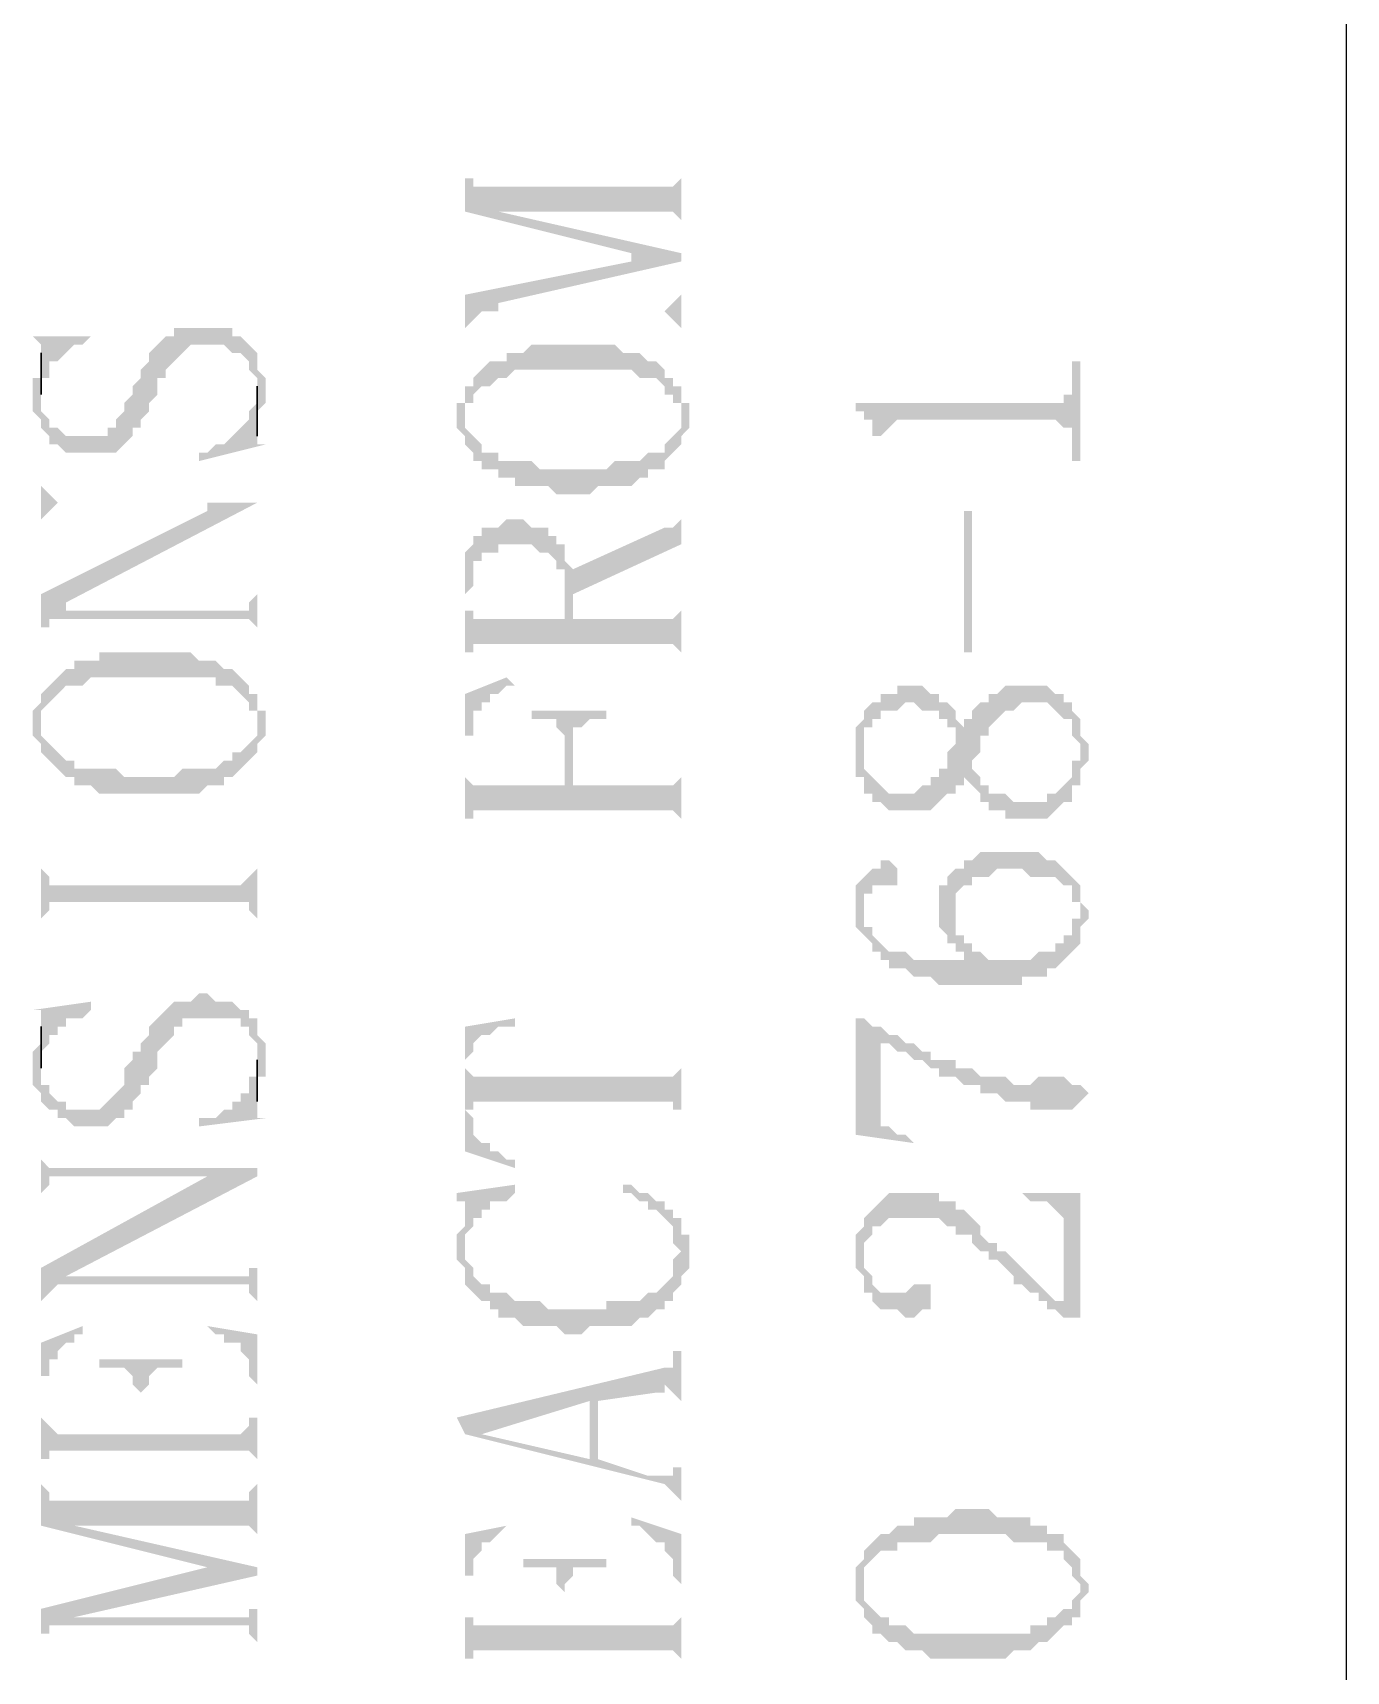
# Model space of a CAD drawing. Header units: millimetres. Extents: x 1233 to 2351, y 1180 to 1535.
# Drawn here: x 1490.35 to 1497.49, y 1445.38 to 1454.27 of the extents above; entities that cross this region are included whole.
import ezdxf

# ---------------------------------------------------------------- set-up
doc = ezdxf.new("R2010")
doc.units = ezdxf.units.MM

msp = doc.modelspace()

# ---------------------------------------------------------------- hatches: boundary and pattern name
at = {"transparency": 33554559}
for points in [[(1492.7018, 1453.52346), (1492.7018, 1453.2978), (1493.60445, 1453.07214), (1493.60445, 1453.02701), (1493.87524, 1453.02701), (1493.87524, 1453.07214), (1492.88233, 1453.2978), (1492.88233, 1453.2978), (1492.79207, 1453.4332), (1492.74693, 1453.4332), (1492.74693, 1453.47833), (1492.7018, 1453.47833)], [(1492.79207, 1453.4332), (1492.88233, 1453.2978), (1493.83011, 1453.2978), (1493.87524, 1453.25267), (1493.87524, 1453.20754), (1493.87524, 1453.52346), (1493.87524, 1453.47833), (1493.87524, 1453.47833), (1493.83011, 1453.4332), (1493.78497, 1453.4332)], [(1492.7018, 1452.84648), (1492.7018, 1452.66595), (1492.7018, 1452.66595), (1492.74693, 1452.71108), (1492.74693, 1452.71108), (1492.79207, 1452.75621), (1492.88233, 1452.80135), (1493.87524, 1453.02701), (1493.60445, 1453.02701)], [(1492.79207, 1452.75621), (1493.78497, 1452.75621), (1493.83011, 1452.71108), (1493.83011, 1452.71108), (1493.87524, 1452.66595), (1493.87524, 1452.84648), (1493.87524, 1452.84648), (1493.83011, 1452.80135), (1493.83011, 1452.80135), (1493.78497, 1452.75621), (1492.88233, 1452.75621), (1492.88233, 1452.80135)], [(1490.35493, 1452.30489), (1490.35493, 1452.21463), (1490.35493, 1452.21463), (1490.40006, 1452.1695), (1490.40006, 1452.12436), (1490.40006, 1452.12436), (1490.44519, 1452.07923), (1490.44519, 1452.0341), (1490.49033, 1452.0341), (1490.53546, 1451.98897), (1490.80625, 1451.98897), (1490.85138, 1452.0341), (1490.85138, 1452.0341), (1490.89651, 1452.07923), (1490.89651, 1452.12436), (1490.94165, 1452.12436), (1490.94165, 1452.1695), (1490.98678, 1452.21463), (1490.98678, 1452.25976), (1491.03191, 1452.30489), (1491.03191, 1452.39516), (1491.07704, 1452.39516), (1491.07704, 1452.44029), (1491.12218, 1452.48542), (1491.12218, 1452.48542), (1491.16731, 1452.53055), (1491.16731, 1452.53055), (1491.21244, 1452.57569), (1491.39297, 1452.57569), (1491.4381, 1452.53055), (1491.48323, 1452.53055), (1491.52837, 1452.48542), (1491.52837, 1452.44029), (1491.5735, 1452.39516), (1491.5735, 1452.1695), (1491.5735, 1452.21463), (1491.5735, 1452.21463), (1491.61863, 1452.25976), (1491.61863, 1452.35002), (1491.61863, 1452.39516), (1491.61863, 1452.39516), (1491.5735, 1452.44029), (1491.5735, 1452.53055), (1491.5735, 1452.53055), (1491.52837, 1452.57569), (1491.52837, 1452.57569), (1491.48323, 1452.62082), (1491.4381, 1452.62082), (1491.4381, 1452.66595), (1491.12218, 1452.66595), (1491.12218, 1452.62082), (1491.07704, 1452.62082), (1491.03191, 1452.57569), (1491.03191, 1452.57569), (1490.98678, 1452.53055), (1490.98678, 1452.48542), (1490.98678, 1452.48542), (1490.94165, 1452.44029), (1490.94165, 1452.39516), (1490.89651, 1452.35002), (1490.89651, 1452.30489), (1490.85138, 1452.25976), (1490.85138, 1452.21463), (1490.85138, 1452.21463), (1490.80625, 1452.1695), (1490.80625, 1452.12436), (1490.76112, 1452.12436), (1490.76112, 1452.07923), (1490.53546, 1452.07923), (1490.49033, 1452.12436), (1490.44519, 1452.12436), (1490.44519, 1452.1695), (1490.44519, 1452.1695), (1490.40006, 1452.21463), (1490.40006, 1452.48542), (1490.40006, 1452.39516), (1490.35493, 1452.39516), (1490.35493, 1452.35002)], [(1490.35493, 1452.62082), (1490.40006, 1452.57569), (1490.40006, 1452.39516), (1490.44519, 1452.39516), (1490.44519, 1452.48542), (1490.49033, 1452.48542), (1490.53546, 1452.53055), (1490.53546, 1452.53055), (1490.58059, 1452.57569), (1490.62572, 1452.57569), (1490.67085, 1452.62082), (1490.67085, 1452.62082)], [(1492.7018, 1452.35002), (1492.7018, 1452.1695), (1492.7018, 1452.25976), (1492.74693, 1452.25976), (1492.74693, 1452.30489), (1492.79207, 1452.35002), (1492.8372, 1452.35002), (1492.88233, 1452.39516), (1492.92746, 1452.39516), (1492.97259, 1452.44029), (1493.60445, 1452.44029), (1493.64958, 1452.39516), (1493.73984, 1452.39516), (1493.78497, 1452.35002), (1493.78497, 1452.30489), (1493.83011, 1452.30489), (1493.83011, 1452.25976), (1493.87524, 1452.25976), (1493.87524, 1452.1695), (1493.87524, 1452.35002), (1493.83011, 1452.35002), (1493.83011, 1452.39516), (1493.78497, 1452.39516), (1493.78497, 1452.44029), (1493.73984, 1452.48542), (1493.69471, 1452.48542), (1493.64958, 1452.53055), (1493.55931, 1452.53055), (1493.51418, 1452.57569), (1493.06286, 1452.57569), (1493.01773, 1452.53055), (1492.92746, 1452.53055), (1492.92746, 1452.48542), (1492.8372, 1452.48542), (1492.79207, 1452.44029), (1492.79207, 1452.44029), (1492.74693, 1452.39516), (1492.74693, 1452.35002)], [(1494.82301, 1452.25976), (1494.82301, 1452.21463), (1494.86815, 1452.21463), (1494.86815, 1452.1695), (1494.91328, 1452.1695), (1494.91328, 1452.07923), (1494.95841, 1452.07923), (1494.95841, 1451.94383), (1494.95841, 1452.07923), (1495.00354, 1452.12436), (1495.00354, 1452.12436), (1495.04867, 1452.1695), (1495.90619, 1452.1695), (1495.95132, 1452.12436), (1495.99645, 1452.12436), (1495.99645, 1452.07923), (1495.99645, 1451.94383), (1496.04158, 1451.94383), (1496.04158, 1452.48542), (1495.99645, 1452.48542), (1495.99645, 1452.35002), (1495.99645, 1452.30489), (1495.95132, 1452.30489), (1495.95132, 1452.25976), (1495.90619, 1452.25976)], [(1492.65667, 1452.1695), (1492.65667, 1452.12436), (1492.65667, 1452.12436), (1492.7018, 1452.07923), (1492.7018, 1452.0341), (1492.7018, 1452.0341), (1492.74693, 1451.98897), (1492.74693, 1451.94383), (1492.79207, 1451.94383), (1492.79207, 1451.8987), (1492.88233, 1451.8987), (1492.88233, 1451.85357), (1492.97259, 1451.85357), (1492.97259, 1451.80844), (1493.15312, 1451.80844), (1493.19826, 1451.76331), (1493.37878, 1451.76331), (1493.42392, 1451.80844), (1493.60445, 1451.80844), (1493.64958, 1451.85357), (1493.69471, 1451.85357), (1493.69471, 1451.8987), (1493.78497, 1451.8987), (1493.78497, 1451.94383), (1493.83011, 1451.98897), (1493.83011, 1451.98897), (1493.87524, 1452.0341), (1493.87524, 1452.07923), (1493.92037, 1452.12436), (1493.92037, 1452.25976), (1493.87524, 1452.25976), (1493.87524, 1452.35002), (1493.87524, 1452.1695), (1493.87524, 1452.12436), (1493.87524, 1452.12436), (1493.83011, 1452.07923), (1493.83011, 1452.07923), (1493.78497, 1452.0341), (1493.78497, 1451.98897), (1493.69471, 1451.98897), (1493.64958, 1451.94383), (1493.51418, 1451.94383), (1493.46905, 1451.8987), (1493.10799, 1451.8987), (1493.06286, 1451.94383), (1492.88233, 1451.94383), (1492.88233, 1451.98897), (1492.79207, 1451.98897), (1492.79207, 1452.0341), (1492.74693, 1452.07923), (1492.74693, 1452.07923), (1492.7018, 1452.12436), (1492.7018, 1452.1695), (1492.7018, 1452.35002), (1492.7018, 1452.25976), (1492.65667, 1452.25976), (1492.65667, 1452.21463)], [(1491.25757, 1451.98897), (1491.25757, 1451.94383), (1491.61863, 1452.0341), (1491.5735, 1452.0341), (1491.5735, 1452.07923), (1491.5735, 1452.25976), (1491.52837, 1452.21463), (1491.52837, 1452.1695), (1491.48323, 1452.12436), (1491.48323, 1452.12436), (1491.4381, 1452.07923), (1491.4381, 1452.07923), (1491.39297, 1452.0341), (1491.34784, 1452.0341), (1491.3027, 1451.98897)], [(1490.40006, 1451.85357), (1490.40006, 1451.58278), (1490.40006, 1451.62791), (1490.44519, 1451.67304), (1490.44519, 1451.67304), (1490.49033, 1451.71817), (1491.3027, 1451.71817), (1491.3027, 1451.67304), (1491.5735, 1451.71817), (1490.49033, 1451.71817), (1490.44519, 1451.76331), (1490.44519, 1451.76331), (1490.40006, 1451.80844)], [(1490.40006, 1451.22172), (1490.40006, 1450.99606), (1490.40006, 1451.04119), (1490.44519, 1451.04119), (1490.44519, 1451.08632), (1490.49033, 1451.08632), (1490.53546, 1451.17659), (1491.5735, 1451.71817), (1491.3027, 1451.67304)], [(1493.28852, 1451.35712), (1493.28852, 1451.22172), (1493.87524, 1451.49251), (1493.87524, 1451.67304), (1493.87524, 1451.62791), (1493.87524, 1451.62791), (1493.83011, 1451.58278), (1493.78497, 1451.58278)], [(1495.45486, 1450.90579), (1495.45486, 1451.67304), (1495.40973, 1451.67304), (1495.40973, 1450.90579)], [(1492.7018, 1451.26685), (1492.7018, 1450.86066), (1492.7018, 1451.22172), (1492.74693, 1451.26685), (1492.74693, 1451.35712), (1492.74693, 1451.40225), (1492.79207, 1451.40225), (1492.79207, 1451.44738), (1492.88233, 1451.44738), (1492.88233, 1451.49251), (1493.06286, 1451.49251), (1493.10799, 1451.44738), (1493.15312, 1451.44738), (1493.19826, 1451.40225), (1493.19826, 1451.35712), (1493.24339, 1451.35712), (1493.24339, 1451.08632), (1493.24339, 1451.49251), (1493.19826, 1451.49251), (1493.19826, 1451.53765), (1493.15312, 1451.53765), (1493.15312, 1451.58278), (1493.06286, 1451.58278), (1493.01773, 1451.62791), (1492.92746, 1451.62791), (1492.88233, 1451.58278), (1492.79207, 1451.58278), (1492.79207, 1451.53765), (1492.74693, 1451.53765), (1492.74693, 1451.49251), (1492.74693, 1451.49251), (1492.7018, 1451.44738), (1492.7018, 1451.40225), (1492.7018, 1451.31198)], [(1492.7018, 1450.90579), (1492.74693, 1450.90579), (1492.74693, 1450.95093), (1493.83011, 1450.95093), (1493.87524, 1450.90579), (1493.87524, 1450.86066), (1493.87524, 1451.17659), (1493.87524, 1451.13146), (1493.87524, 1451.13146), (1493.83011, 1451.08632), (1493.28852, 1451.08632), (1493.28852, 1451.35712), (1493.28852, 1451.35712), (1493.24339, 1451.40225), (1493.24339, 1451.44738), (1493.24339, 1451.08632), (1492.74693, 1451.08632), (1492.74693, 1451.13146), (1492.7018, 1451.13146), (1492.7018, 1451.22172)], [(1490.49033, 1451.08632), (1491.52837, 1451.08632), (1491.5735, 1451.04119), (1491.5735, 1450.99606), (1491.5735, 1451.26685), (1491.5735, 1451.22172), (1491.52837, 1451.17659), (1491.52837, 1451.13146), (1490.53546, 1451.13146), (1490.53546, 1451.17659)], [(1490.40006, 1450.68013), (1490.40006, 1450.49961), (1490.40006, 1450.58987), (1490.44519, 1450.635), (1490.44519, 1450.635), (1490.49033, 1450.68013), (1490.49033, 1450.68013), (1490.53546, 1450.72527), (1490.62572, 1450.72527), (1490.67085, 1450.7704), (1491.34784, 1450.7704), (1491.34784, 1450.72527), (1491.4381, 1450.72527), (1491.48323, 1450.68013), (1491.48323, 1450.68013), (1491.52837, 1450.635), (1491.52837, 1450.58987), (1491.5735, 1450.58987), (1491.5735, 1450.49961), (1491.5735, 1450.68013), (1491.52837, 1450.68013), (1491.52837, 1450.72527), (1491.48323, 1450.7704), (1491.48323, 1450.7704), (1491.4381, 1450.81553), (1491.39297, 1450.81553), (1491.34784, 1450.86066), (1491.25757, 1450.86066), (1491.21244, 1450.90579), (1490.71599, 1450.90579), (1490.71599, 1450.86066), (1490.58059, 1450.86066), (1490.58059, 1450.81553), (1490.53546, 1450.81553), (1490.49033, 1450.7704), (1490.49033, 1450.7704), (1490.44519, 1450.72527), (1490.44519, 1450.72527)], [(1492.7018, 1450.68013), (1492.7018, 1449.95802), (1492.7018, 1450.45447), (1492.74693, 1450.45447), (1492.74693, 1450.58987), (1492.79207, 1450.58987), (1492.79207, 1450.635), (1492.8372, 1450.635), (1492.8372, 1450.68013), (1492.88233, 1450.68013), (1492.92746, 1450.72527), (1492.97259, 1450.72527), (1492.92746, 1450.7704)], [(1490.35493, 1450.49961), (1490.35493, 1450.45447), (1490.40006, 1450.40934), (1490.40006, 1450.36421), (1490.44519, 1450.31908), (1490.44519, 1450.31908), (1490.49033, 1450.27394), (1490.49033, 1450.27394), (1490.53546, 1450.22881), (1490.58059, 1450.22881), (1490.58059, 1450.18368), (1490.67085, 1450.18368), (1490.71599, 1450.13855), (1491.25757, 1450.13855), (1491.3027, 1450.18368), (1491.39297, 1450.18368), (1491.39297, 1450.22881), (1491.4381, 1450.22881), (1491.48323, 1450.27394), (1491.48323, 1450.27394), (1491.52837, 1450.31908), (1491.52837, 1450.31908), (1491.5735, 1450.36421), (1491.5735, 1450.40934), (1491.5735, 1450.40934), (1491.61863, 1450.45447), (1491.61863, 1450.49961), (1491.61863, 1450.58987), (1491.5735, 1450.58987), (1491.5735, 1450.68013), (1491.5735, 1450.49961), (1491.5735, 1450.45447), (1491.52837, 1450.40934), (1491.52837, 1450.40934), (1491.48323, 1450.36421), (1491.4381, 1450.36421), (1491.4381, 1450.31908), (1491.39297, 1450.31908), (1491.34784, 1450.27394), (1491.16731, 1450.27394), (1491.12218, 1450.22881), (1490.85138, 1450.22881), (1490.80625, 1450.27394), (1490.58059, 1450.27394), (1490.58059, 1450.31908), (1490.53546, 1450.31908), (1490.49033, 1450.36421), (1490.49033, 1450.36421), (1490.44519, 1450.40934), (1490.44519, 1450.40934), (1490.40006, 1450.45447), (1490.40006, 1450.49961), (1490.40006, 1450.68013), (1490.40006, 1450.635), (1490.40006, 1450.635), (1490.35493, 1450.58987), (1490.35493, 1450.54474)], [(1494.82301, 1450.36421), (1494.82301, 1450.22881), (1494.86815, 1450.22881), (1494.86815, 1450.13855), (1494.91328, 1450.13855), (1494.91328, 1450.09342), (1494.95841, 1450.09342), (1495.00354, 1450.04828), (1495.2292, 1450.04828), (1495.27434, 1450.09342), (1495.27434, 1450.09342), (1495.31947, 1450.13855), (1495.3646, 1450.13855), (1495.3646, 1450.18368), (1495.40973, 1450.18368), (1495.40973, 1450.22881), (1495.40973, 1450.22881), (1495.45486, 1450.18368), (1495.45486, 1450.31908), (1495.45486, 1450.31908), (1495.5, 1450.36421), (1495.5, 1450.45447), (1495.54513, 1450.45447), (1495.54513, 1450.49961), (1495.59026, 1450.54474), (1495.59026, 1450.54474), (1495.63539, 1450.58987), (1495.68052, 1450.58987), (1495.72566, 1450.635), (1495.86105, 1450.635), (1495.90619, 1450.58987), (1495.90619, 1450.58987), (1495.95132, 1450.54474), (1495.99645, 1450.54474), (1495.99645, 1450.49961), (1495.99645, 1450.45447), (1496.04158, 1450.40934), (1496.04158, 1450.18368), (1496.04158, 1450.27394), (1496.04158, 1450.27394), (1496.08671, 1450.31908), (1496.08671, 1450.40934), (1496.04158, 1450.45447), (1496.04158, 1450.49961), (1496.04158, 1450.54474), (1495.99645, 1450.58987), (1495.99645, 1450.635), (1495.95132, 1450.635), (1495.95132, 1450.68013), (1495.90619, 1450.68013), (1495.86105, 1450.72527), (1495.63539, 1450.72527), (1495.59026, 1450.68013), (1495.54513, 1450.68013), (1495.54513, 1450.635), (1495.5, 1450.635), (1495.45486, 1450.58987), (1495.45486, 1450.54474), (1495.40973, 1450.54474), (1495.40973, 1450.49961), (1495.40973, 1450.49961), (1495.3646, 1450.54474), (1495.3646, 1450.45447), (1495.3646, 1450.40934), (1495.31947, 1450.36421), (1495.31947, 1450.27394), (1495.27434, 1450.27394), (1495.27434, 1450.22881), (1495.2292, 1450.22881), (1495.2292, 1450.18368), (1495.18407, 1450.18368), (1495.13894, 1450.13855), (1495.00354, 1450.13855), (1494.95841, 1450.18368), (1494.95841, 1450.18368), (1494.91328, 1450.22881), (1494.91328, 1450.22881), (1494.86815, 1450.27394), (1494.86815, 1450.31908), (1494.86815, 1450.54474), (1494.86815, 1450.54474), (1494.82301, 1450.49961), (1494.82301, 1450.40934)], [(1494.86815, 1450.54474), (1494.86815, 1450.36421), (1494.86815, 1450.49961), (1494.91328, 1450.49961), (1494.91328, 1450.54474), (1494.95841, 1450.54474), (1494.95841, 1450.58987), (1495.04867, 1450.58987), (1495.09381, 1450.635), (1495.13894, 1450.635), (1495.18407, 1450.58987), (1495.27434, 1450.58987), (1495.27434, 1450.54474), (1495.31947, 1450.54474), (1495.31947, 1450.49961), (1495.3646, 1450.49961), (1495.3646, 1450.45447), (1495.3646, 1450.54474), (1495.3646, 1450.58987), (1495.31947, 1450.635), (1495.27434, 1450.635), (1495.27434, 1450.68013), (1495.2292, 1450.68013), (1495.18407, 1450.72527), (1495.04867, 1450.72527), (1495.04867, 1450.68013), (1494.95841, 1450.68013), (1494.95841, 1450.635), (1494.91328, 1450.635), (1494.86815, 1450.58987)], [(1493.06286, 1450.58987), (1493.06286, 1450.54474), (1493.19826, 1450.54474), (1493.19826, 1450.49961), (1493.19826, 1450.49961), (1493.24339, 1450.45447), (1493.24339, 1450.18368), (1493.28852, 1450.40934), (1493.28852, 1450.49961), (1493.33365, 1450.49961), (1493.37878, 1450.54474), (1493.46905, 1450.54474), (1493.46905, 1450.58987)], [(1492.7018, 1450.00315), (1492.74693, 1450.00315), (1492.74693, 1450.04828), (1493.83011, 1450.04828), (1493.87524, 1450.00315), (1493.87524, 1449.95802), (1493.87524, 1450.27394), (1493.87524, 1450.22881), (1493.87524, 1450.22881), (1493.83011, 1450.18368), (1493.28852, 1450.18368), (1493.28852, 1450.40934), (1493.24339, 1450.18368), (1492.74693, 1450.18368), (1492.7018, 1450.22881), (1492.7018, 1450.40934)], [(1495.45486, 1450.18368), (1495.45486, 1450.18368), (1495.5, 1450.13855), (1495.5, 1450.09342), (1495.54513, 1450.09342), (1495.54513, 1450.04828), (1495.63539, 1450.04828), (1495.63539, 1450.00315), (1495.86105, 1450.00315), (1495.90619, 1450.04828), (1495.90619, 1450.04828), (1495.95132, 1450.09342), (1495.99645, 1450.09342), (1495.99645, 1450.18368), (1496.04158, 1450.18368), (1496.04158, 1450.36421), (1496.04158, 1450.31908), (1495.99645, 1450.31908), (1495.99645, 1450.22881), (1495.99645, 1450.22881), (1495.95132, 1450.18368), (1495.95132, 1450.18368), (1495.90619, 1450.13855), (1495.86105, 1450.13855), (1495.86105, 1450.09342), (1495.68052, 1450.09342), (1495.63539, 1450.13855), (1495.54513, 1450.13855), (1495.54513, 1450.18368), (1495.5, 1450.18368), (1495.5, 1450.22881), (1495.45486, 1450.27394), (1495.45486, 1450.27394)], [(1490.40006, 1449.86775), (1490.40006, 1449.32617), (1490.40006, 1449.46157), (1490.44519, 1449.5067), (1490.44519, 1449.55183), (1491.52837, 1449.55183), (1491.52837, 1449.5067), (1491.52837, 1449.5067), (1491.5735, 1449.46157), (1491.5735, 1449.32617), (1491.5735, 1449.86775), (1491.5735, 1449.73236), (1491.52837, 1449.68723), (1491.52837, 1449.68723), (1491.48323, 1449.64209), (1490.44519, 1449.64209), (1490.44519, 1449.68723), (1490.44519, 1449.68723), (1490.40006, 1449.73236)], [(1494.86815, 1449.68723), (1494.86815, 1449.5067), (1494.86815, 1449.59696), (1494.91328, 1449.59696), (1494.91328, 1449.64209), (1495.04867, 1449.64209), (1495.04867, 1449.73236), (1495.04867, 1449.73236), (1495.00354, 1449.77749), (1494.95841, 1449.77749), (1494.95841, 1449.73236), (1494.91328, 1449.73236)], [(1495.27434, 1449.5067), (1495.27434, 1449.41643), (1495.31947, 1449.3713), (1495.31947, 1449.32617), (1495.3646, 1449.32617), (1495.3646, 1449.55183), (1495.3646, 1449.59696), (1495.40973, 1449.64209), (1495.45486, 1449.64209), (1495.45486, 1449.68723), (1495.54513, 1449.68723), (1495.59026, 1449.73236), (1495.72566, 1449.73236), (1495.77079, 1449.68723), (1495.90619, 1449.68723), (1495.95132, 1449.64209), (1495.99645, 1449.64209), (1495.99645, 1449.55183), (1496.04158, 1449.55183), (1496.04158, 1449.32617), (1496.04158, 1449.41643), (1496.08671, 1449.46157), (1496.08671, 1449.5067), (1496.08671, 1449.5067), (1496.04158, 1449.55183), (1496.04158, 1449.59696), (1496.04158, 1449.64209), (1495.99645, 1449.68723), (1495.99645, 1449.68723), (1495.95132, 1449.73236), (1495.95132, 1449.73236), (1495.90619, 1449.77749), (1495.86105, 1449.77749), (1495.81592, 1449.82262), (1495.5, 1449.82262), (1495.45486, 1449.77749), (1495.40973, 1449.77749), (1495.40973, 1449.73236), (1495.3646, 1449.73236), (1495.31947, 1449.68723), (1495.31947, 1449.64209), (1495.27434, 1449.64209), (1495.27434, 1449.55183)], [(1494.82301, 1449.55183), (1494.82301, 1449.46157), (1494.82301, 1449.41643), (1494.86815, 1449.3713), (1494.86815, 1449.3713), (1494.91328, 1449.32617), (1494.91328, 1449.28104), (1494.95841, 1449.28104), (1494.95841, 1449.2359), (1495.00354, 1449.2359), (1495.00354, 1449.19077), (1495.09381, 1449.19077), (1495.13894, 1449.14564), (1495.2292, 1449.14564), (1495.27434, 1449.10051), (1495.72566, 1449.10051), (1495.72566, 1449.14564), (1495.86105, 1449.14564), (1495.86105, 1449.19077), (1495.90619, 1449.19077), (1495.95132, 1449.2359), (1495.95132, 1449.2359), (1495.99645, 1449.28104), (1495.99645, 1449.28104), (1496.04158, 1449.32617), (1496.04158, 1449.5067), (1496.04158, 1449.46157), (1495.99645, 1449.46157), (1495.99645, 1449.3713), (1495.95132, 1449.3713), (1495.95132, 1449.32617), (1495.90619, 1449.32617), (1495.90619, 1449.28104), (1495.81592, 1449.28104), (1495.77079, 1449.2359), (1495.54513, 1449.2359), (1495.5, 1449.28104), (1495.45486, 1449.2359), (1495.13894, 1449.2359), (1495.09381, 1449.28104), (1495.00354, 1449.28104), (1494.95841, 1449.32617), (1494.95841, 1449.32617), (1494.91328, 1449.3713), (1494.91328, 1449.41643), (1494.86815, 1449.41643), (1494.86815, 1449.5067), (1494.86815, 1449.68723), (1494.82301, 1449.64209), (1494.82301, 1449.59696), (1494.82301, 1449.59696)], [(1495.3646, 1449.32617), (1495.3646, 1449.28104), (1495.40973, 1449.28104), (1495.40973, 1449.2359), (1495.45486, 1449.2359), (1495.5, 1449.28104), (1495.45486, 1449.28104), (1495.45486, 1449.32617), (1495.40973, 1449.32617), (1495.40973, 1449.3713), (1495.3646, 1449.3713), (1495.3646, 1449.41643), (1495.3646, 1449.5067)], [(1490.35493, 1448.64919), (1490.35493, 1448.55892), (1490.40006, 1448.51379), (1490.40006, 1448.46866), (1490.44519, 1448.42353), (1490.49033, 1448.42353), (1490.49033, 1448.37839), (1490.53546, 1448.37839), (1490.58059, 1448.33326), (1490.76112, 1448.33326), (1490.80625, 1448.37839), (1490.85138, 1448.37839), (1490.85138, 1448.42353), (1490.89651, 1448.42353), (1490.89651, 1448.46866), (1490.89651, 1448.46866), (1490.94165, 1448.51379), (1490.94165, 1448.55892), (1490.98678, 1448.55892), (1490.98678, 1448.60405), (1491.03191, 1448.64919), (1491.03191, 1448.73945), (1491.07704, 1448.78458), (1491.07704, 1448.78458), (1491.12218, 1448.82971), (1491.12218, 1448.87485), (1491.16731, 1448.87485), (1491.16731, 1448.91998), (1491.48323, 1448.91998), (1491.48323, 1448.87485), (1491.52837, 1448.87485), (1491.52837, 1448.82971), (1491.52837, 1448.82971), (1491.5735, 1448.78458), (1491.5735, 1448.51379), (1491.5735, 1448.60405), (1491.61863, 1448.60405), (1491.61863, 1448.69432), (1491.61863, 1448.78458), (1491.5735, 1448.82971), (1491.5735, 1448.91998), (1491.52837, 1448.91998), (1491.52837, 1448.96511), (1491.48323, 1448.96511), (1491.4381, 1449.01024), (1491.34784, 1449.01024), (1491.3027, 1449.05538), (1491.25757, 1449.05538), (1491.21244, 1449.01024), (1491.12218, 1449.01024), (1491.07704, 1448.96511), (1491.07704, 1448.96511), (1491.03191, 1448.91998), (1491.03191, 1448.91998), (1490.98678, 1448.87485), (1490.98678, 1448.82971), (1490.94165, 1448.78458), (1490.94165, 1448.73945), (1490.89651, 1448.73945), (1490.89651, 1448.69432), (1490.85138, 1448.64919), (1490.85138, 1448.55892), (1490.80625, 1448.51379), (1490.80625, 1448.51379), (1490.76112, 1448.46866), (1490.76112, 1448.46866), (1490.71599, 1448.42353), (1490.53546, 1448.42353), (1490.53546, 1448.46866), (1490.49033, 1448.46866), (1490.44519, 1448.51379), (1490.44519, 1448.55892), (1490.40006, 1448.55892), (1490.40006, 1448.82971), (1490.40006, 1448.78458), (1490.40006, 1448.78458), (1490.35493, 1448.73945), (1490.35493, 1448.69432)], [(1490.35493, 1448.96511), (1490.40006, 1448.96511), (1490.40006, 1448.91998), (1490.40006, 1448.73945), (1490.44519, 1448.78458), (1490.44519, 1448.82971), (1490.49033, 1448.82971), (1490.49033, 1448.87485), (1490.53546, 1448.87485), (1490.53546, 1448.91998), (1490.62572, 1448.91998), (1490.67085, 1448.96511), (1490.67085, 1449.01024)], [(1492.7018, 1448.87485), (1492.7018, 1448.64919), (1492.7018, 1448.69432), (1492.74693, 1448.73945), (1492.74693, 1448.78458), (1492.74693, 1448.78458), (1492.79207, 1448.82971), (1492.8372, 1448.82971), (1492.88233, 1448.87485), (1492.97259, 1448.87485), (1492.97259, 1448.91998)], [(1494.82301, 1448.91998), (1494.82301, 1448.28813), (1495.13894, 1448.243), (1495.13894, 1448.243), (1495.09381, 1448.28813), (1495.04867, 1448.28813), (1495.00354, 1448.33326), (1494.95841, 1448.33326), (1494.95841, 1448.82971), (1494.91328, 1448.87485), (1494.86815, 1448.91998)], [(1492.7018, 1448.87485), (1492.7018, 1448.19786), (1492.97259, 1448.1076), (1492.97259, 1448.15273), (1492.92746, 1448.15273), (1492.88233, 1448.19786), (1492.8372, 1448.19786), (1492.8372, 1448.243), (1492.79207, 1448.243), (1492.74693, 1448.28813), (1492.74693, 1448.37839), (1492.7018, 1448.42353), (1492.7018, 1448.64919)], [(1494.91328, 1448.87485), (1494.95841, 1448.82971), (1494.95841, 1448.78458), (1495.00354, 1448.78458), (1495.04867, 1448.73945), (1495.09381, 1448.73945), (1495.13894, 1448.69432), (1495.18407, 1448.69432), (1495.2292, 1448.64919), (1495.27434, 1448.64919), (1495.27434, 1448.60405), (1495.3646, 1448.60405), (1495.40973, 1448.55892), (1495.5, 1448.55892), (1495.5, 1448.51379), (1495.59026, 1448.51379), (1495.63539, 1448.46866), (1495.77079, 1448.46866), (1495.77079, 1448.42353), (1495.99645, 1448.42353), (1496.04158, 1448.46866), (1496.04158, 1448.46866), (1496.08671, 1448.51379), (1496.04158, 1448.55892), (1495.99645, 1448.55892), (1495.95132, 1448.60405), (1495.81592, 1448.60405), (1495.77079, 1448.55892), (1495.68052, 1448.55892), (1495.63539, 1448.60405), (1495.5, 1448.60405), (1495.45486, 1448.64919), (1495.3646, 1448.64919), (1495.3646, 1448.69432), (1495.2292, 1448.69432), (1495.2292, 1448.73945), (1495.18407, 1448.73945), (1495.13894, 1448.78458), (1495.09381, 1448.78458), (1495.04867, 1448.82971), (1495.00354, 1448.82971), (1494.95841, 1448.87485)], [(1492.7018, 1448.64919), (1492.7018, 1448.42353), (1492.74693, 1448.42353), (1492.74693, 1448.46866), (1493.83011, 1448.46866), (1493.83011, 1448.42353), (1493.87524, 1448.42353), (1493.87524, 1448.33326), (1493.87524, 1448.69432), (1493.87524, 1448.64919), (1493.87524, 1448.64919), (1493.83011, 1448.60405), (1492.74693, 1448.60405)], [(1491.25757, 1448.37839), (1491.25757, 1448.33326), (1491.61863, 1448.37839), (1491.5735, 1448.37839), (1491.5735, 1448.42353), (1491.5735, 1448.60405), (1491.52837, 1448.60405), (1491.52837, 1448.51379), (1491.48323, 1448.51379), (1491.48323, 1448.46866), (1491.4381, 1448.46866), (1491.4381, 1448.42353), (1491.39297, 1448.42353), (1491.34784, 1448.37839), (1491.3027, 1448.37839)], [(1490.40006, 1448.243), (1490.40006, 1447.92707), (1490.40006, 1447.9722), (1490.44519, 1448.01734), (1490.44519, 1448.06247), (1491.5735, 1448.06247), (1491.5735, 1448.1076), (1490.44519, 1448.1076), (1490.40006, 1448.15273)], [(1490.40006, 1447.56601), (1490.40006, 1447.34035), (1490.40006, 1447.38549), (1490.44519, 1447.43062), (1490.44519, 1447.43062), (1490.49033, 1447.47575), (1490.53546, 1447.52088), (1491.5735, 1448.06247), (1491.3027, 1448.06247)], [(1492.65667, 1447.9722), (1492.65667, 1447.92707), (1492.7018, 1447.92707), (1492.7018, 1447.52088), (1492.7018, 1447.74654), (1492.74693, 1447.79167), (1492.74693, 1447.83681), (1492.79207, 1447.83681), (1492.79207, 1447.88194), (1492.8372, 1447.88194), (1492.8372, 1447.92707), (1492.92746, 1447.92707), (1492.97259, 1447.9722), (1492.97259, 1448.01734)], [(1493.55931, 1447.9722), (1493.60445, 1447.9722), (1493.64958, 1447.92707), (1493.69471, 1447.92707), (1493.69471, 1447.88194), (1493.73984, 1447.88194), (1493.78497, 1447.83681), (1493.78497, 1447.83681), (1493.83011, 1447.79167), (1493.83011, 1447.74654), (1493.83011, 1447.70141), (1493.87524, 1447.65628), (1493.87524, 1447.83681), (1493.83011, 1447.83681), (1493.83011, 1447.88194), (1493.78497, 1447.88194), (1493.78497, 1447.92707), (1493.73984, 1447.92707), (1493.69471, 1447.9722), (1493.64958, 1447.9722), (1493.60445, 1448.01734), (1493.55931, 1448.01734)], [(1494.82301, 1447.65628), (1494.82301, 1447.56601), (1494.82301, 1447.56601), (1494.86815, 1447.52088), (1494.86815, 1447.47575), (1494.86815, 1447.70141), (1494.86815, 1447.70141), (1494.91328, 1447.74654), (1494.91328, 1447.79167), (1494.95841, 1447.79167), (1495.00354, 1447.83681), (1495.27434, 1447.83681), (1495.31947, 1447.79167), (1495.3646, 1447.79167), (1495.3646, 1447.74654), (1495.45486, 1447.74654), (1495.45486, 1447.70141), (1495.5, 1447.65628), (1495.54513, 1447.65628), (1495.54513, 1447.61115), (1495.59026, 1447.61115), (1495.63539, 1447.56601), (1495.63539, 1447.56601), (1495.68052, 1447.52088), (1495.68052, 1447.47575), (1495.72566, 1447.47575), (1495.77079, 1447.43062), (1495.81592, 1447.43062), (1495.81592, 1447.38549), (1495.86105, 1447.38549), (1495.86105, 1447.34035), (1495.90619, 1447.34035), (1495.95132, 1447.29522), (1495.95132, 1447.38549), (1495.90619, 1447.38549), (1495.86105, 1447.43062), (1495.86105, 1447.43062), (1495.81592, 1447.47575), (1495.77079, 1447.52088), (1495.77079, 1447.52088), (1495.72566, 1447.56601), (1495.72566, 1447.56601), (1495.68052, 1447.61115), (1495.68052, 1447.61115), (1495.63539, 1447.65628), (1495.59026, 1447.65628), (1495.59026, 1447.70141), (1495.54513, 1447.70141), (1495.5, 1447.74654), (1495.5, 1447.79167), (1495.45486, 1447.83681), (1495.45486, 1447.83681), (1495.40973, 1447.88194), (1495.3646, 1447.88194), (1495.3646, 1447.92707), (1495.27434, 1447.92707), (1495.27434, 1447.9722), (1495.00354, 1447.9722), (1494.95841, 1447.92707), (1494.95841, 1447.92707), (1494.91328, 1447.88194), (1494.91328, 1447.88194), (1494.86815, 1447.83681), (1494.86815, 1447.79167), (1494.82301, 1447.74654), (1494.82301, 1447.70141)], [(1495.72566, 1447.9722), (1495.72566, 1447.9722), (1495.77079, 1447.92707), (1495.86105, 1447.92707), (1495.90619, 1447.88194), (1495.90619, 1447.88194), (1495.95132, 1447.83681), (1495.95132, 1447.29522), (1496.04158, 1447.29522), (1496.04158, 1447.9722)], [(1492.65667, 1447.70141), (1492.65667, 1447.65628), (1492.65667, 1447.61115), (1492.7018, 1447.56601), (1492.7018, 1447.52088), (1492.7018, 1447.88194), (1492.7018, 1447.83681), (1492.7018, 1447.79167), (1492.65667, 1447.74654)], [(1492.7018, 1447.52088), (1492.7018, 1447.47575), (1492.74693, 1447.43062), (1492.74693, 1447.43062), (1492.79207, 1447.38549), (1492.8372, 1447.38549), (1492.8372, 1447.34035), (1492.88233, 1447.34035), (1492.88233, 1447.29522), (1492.97259, 1447.29522), (1493.01773, 1447.25009), (1493.19826, 1447.25009), (1493.24339, 1447.20496), (1493.33365, 1447.20496), (1493.37878, 1447.25009), (1493.60445, 1447.25009), (1493.64958, 1447.29522), (1493.69471, 1447.29522), (1493.73984, 1447.34035), (1493.78497, 1447.34035), (1493.78497, 1447.38549), (1493.83011, 1447.38549), (1493.83011, 1447.43062), (1493.87524, 1447.47575), (1493.87524, 1447.52088), (1493.92037, 1447.56601), (1493.92037, 1447.65628), (1493.92037, 1447.74654), (1493.87524, 1447.74654), (1493.87524, 1447.83681), (1493.87524, 1447.65628), (1493.87524, 1447.65628), (1493.83011, 1447.61115), (1493.83011, 1447.52088), (1493.83011, 1447.52088), (1493.78497, 1447.47575), (1493.78497, 1447.47575), (1493.73984, 1447.43062), (1493.69471, 1447.43062), (1493.64958, 1447.38549), (1493.46905, 1447.38549), (1493.46905, 1447.34035), (1493.15312, 1447.34035), (1493.10799, 1447.38549), (1492.97259, 1447.38549), (1492.92746, 1447.43062), (1492.8372, 1447.43062), (1492.8372, 1447.47575), (1492.79207, 1447.47575), (1492.74693, 1447.52088), (1492.74693, 1447.56601), (1492.7018, 1447.61115), (1492.7018, 1447.65628)], [(1490.49033, 1447.47575), (1491.52837, 1447.47575), (1491.52837, 1447.43062), (1491.52837, 1447.43062), (1491.5735, 1447.38549), (1491.5735, 1447.34035), (1491.5735, 1447.61115), (1491.5735, 1447.56601), (1491.52837, 1447.56601), (1491.52837, 1447.52088), (1490.53546, 1447.52088)], [(1494.86815, 1447.47575), (1494.86815, 1447.43062), (1494.91328, 1447.43062), (1494.91328, 1447.38549), (1494.91328, 1447.38549), (1494.95841, 1447.34035), (1495.04867, 1447.34035), (1495.09381, 1447.29522), (1495.13894, 1447.29522), (1495.18407, 1447.34035), (1495.2292, 1447.34035), (1495.2292, 1447.38549), (1495.2292, 1447.47575), (1495.13894, 1447.47575), (1495.09381, 1447.43062), (1494.95841, 1447.43062), (1494.91328, 1447.47575), (1494.91328, 1447.52088), (1494.86815, 1447.56601), (1494.86815, 1447.61115)], [(1490.40006, 1447.15982), (1490.40006, 1446.48284), (1490.40006, 1446.9793), (1490.44519, 1446.9793), (1490.44519, 1447.06956), (1490.49033, 1447.06956), (1490.49033, 1447.11469), (1490.49033, 1447.11469), (1490.53546, 1447.15982), (1490.58059, 1447.15982), (1490.58059, 1447.20496), (1490.62572, 1447.20496), (1490.62572, 1447.25009)], [(1491.3027, 1447.25009), (1491.3027, 1447.25009), (1491.34784, 1447.20496), (1491.39297, 1447.20496), (1491.39297, 1447.15982), (1491.48323, 1447.15982), (1491.48323, 1447.11469), (1491.48323, 1447.11469), (1491.52837, 1447.06956), (1491.52837, 1447.02443), (1491.52837, 1446.9793), (1491.5735, 1446.93416), (1491.5735, 1446.48284), (1491.5735, 1447.20496)], [(1492.65667, 1446.75363), (1492.7018, 1446.66337), (1492.79207, 1446.66337), (1493.37878, 1446.8439), (1493.37878, 1446.52797), (1493.42392, 1446.8439), (1493.73984, 1446.88903), (1493.78497, 1446.88903), (1493.78497, 1446.93416), (1493.83011, 1446.88903), (1493.83011, 1446.88903), (1493.87524, 1446.8439), (1493.87524, 1447.11469), (1493.83011, 1447.11469), (1493.83011, 1447.02443), (1493.78497, 1447.02443)], [(1490.71599, 1447.06956), (1490.71599, 1447.02443), (1490.85138, 1447.02443), (1490.89651, 1446.9793), (1490.89651, 1446.93416), (1490.94165, 1446.88903), (1490.94165, 1446.66337), (1490.94165, 1446.88903), (1490.94165, 1446.88903), (1490.98678, 1446.93416), (1490.98678, 1446.9793), (1490.98678, 1446.9793), (1491.03191, 1447.02443), (1491.16731, 1447.02443), (1491.16731, 1447.06956)], [(1490.40006, 1446.52797), (1490.44519, 1446.52797), (1490.44519, 1446.57311), (1491.52837, 1446.57311), (1491.5735, 1446.52797), (1491.5735, 1446.75363), (1491.52837, 1446.75363), (1491.52837, 1446.7085), (1491.52837, 1446.7085), (1491.48323, 1446.66337), (1490.94165, 1446.66337), (1490.94165, 1446.88903), (1490.94165, 1446.66337), (1490.49033, 1446.66337), (1490.44519, 1446.7085), (1490.44519, 1446.7085), (1490.40006, 1446.75363), (1490.40006, 1446.93416)], [(1492.7018, 1446.66337), (1493.78497, 1446.39258), (1493.83011, 1446.34745), (1493.83011, 1446.34745), (1493.87524, 1446.30231), (1493.87524, 1446.25718), (1493.87524, 1446.52797), (1493.87524, 1446.48284), (1493.83011, 1446.48284), (1493.83011, 1446.43771), (1493.69471, 1446.43771), (1493.42392, 1446.52797), (1493.42392, 1446.8439), (1493.37878, 1446.52797), (1492.79207, 1446.66337), (1492.79207, 1446.66337)], [(1490.40006, 1446.39258), (1490.40006, 1446.16692), (1491.3027, 1445.94126), (1491.3027, 1445.94126), (1491.5735, 1445.89612), (1491.5735, 1445.94126), (1490.58059, 1446.16692), (1490.58059, 1446.16692), (1490.49033, 1446.30231), (1490.44519, 1446.30231), (1490.44519, 1446.34745), (1490.40006, 1446.39258)], [(1490.49033, 1446.30231), (1490.58059, 1446.16692), (1491.52837, 1446.16692), (1491.5735, 1446.12178), (1491.5735, 1446.07665), (1491.5735, 1446.39258), (1491.5735, 1446.39258), (1491.52837, 1446.34745), (1491.52837, 1446.30231), (1491.48323, 1446.30231)], [(1494.86815, 1445.98639), (1494.86815, 1445.85099), (1494.86815, 1445.89612), (1494.86815, 1445.94126), (1494.91328, 1445.98639), (1494.91328, 1445.98639), (1494.95841, 1446.03152), (1495.04867, 1446.03152), (1495.04867, 1446.07665), (1495.2292, 1446.07665), (1495.27434, 1446.12178), (1495.63539, 1446.12178), (1495.68052, 1446.07665), (1495.86105, 1446.07665), (1495.86105, 1446.03152), (1495.95132, 1446.03152), (1495.95132, 1445.98639), (1495.99645, 1445.94126), (1495.99645, 1445.89612), (1496.04158, 1445.85099), (1496.04158, 1445.98639), (1495.99645, 1446.03152), (1495.99645, 1446.03152), (1495.95132, 1446.07665), (1495.95132, 1446.12178), (1495.86105, 1446.12178), (1495.86105, 1446.16692), (1495.77079, 1446.16692), (1495.77079, 1446.21205), (1495.59026, 1446.21205), (1495.54513, 1446.25718), (1495.3646, 1446.25718), (1495.31947, 1446.21205), (1495.13894, 1446.21205), (1495.13894, 1446.16692), (1495.04867, 1446.16692), (1495.00354, 1446.12178), (1494.95841, 1446.12178), (1494.91328, 1446.07665), (1494.91328, 1446.07665), (1494.86815, 1446.03152)], [(1492.7018, 1446.12178), (1492.7018, 1445.39967), (1492.7018, 1445.89612), (1492.74693, 1445.89612), (1492.74693, 1445.94126), (1492.74693, 1445.98639), (1492.79207, 1446.03152), (1492.79207, 1446.07665), (1492.8372, 1446.07665), (1492.88233, 1446.12178), (1492.88233, 1446.12178), (1492.92746, 1446.16692), (1492.92746, 1446.16692)], [(1493.60445, 1446.16692), (1493.64958, 1446.16692), (1493.69471, 1446.12178), (1493.69471, 1446.12178), (1493.73984, 1446.07665), (1493.78497, 1446.07665), (1493.78497, 1446.03152), (1493.78497, 1446.03152), (1493.83011, 1445.98639), (1493.83011, 1445.89612), (1493.87524, 1445.85099), (1493.87524, 1445.39967), (1493.87524, 1446.12178), (1493.60445, 1446.21205)], [(1493.01773, 1445.98639), (1493.01773, 1445.94126), (1493.19826, 1445.94126), (1493.19826, 1445.85099), (1493.24339, 1445.80586), (1493.24339, 1445.62533), (1493.24339, 1445.85099), (1493.28852, 1445.89612), (1493.28852, 1445.94126), (1493.46905, 1445.94126), (1493.46905, 1445.98639)], [(1494.82301, 1445.85099), (1494.82301, 1445.76073), (1494.82301, 1445.76073), (1494.86815, 1445.71559), (1494.86815, 1445.67046), (1494.86815, 1445.67046), (1494.91328, 1445.62533), (1494.91328, 1445.5802), (1494.95841, 1445.5802), (1495.00354, 1445.53507), (1495.04867, 1445.53507), (1495.09381, 1445.48993), (1495.18407, 1445.48993), (1495.2292, 1445.4448), (1495.63539, 1445.4448), (1495.68052, 1445.48993), (1495.77079, 1445.48993), (1495.81592, 1445.53507), (1495.86105, 1445.53507), (1495.90619, 1445.5802), (1495.90619, 1445.5802), (1495.95132, 1445.62533), (1495.99645, 1445.62533), (1495.99645, 1445.67046), (1496.04158, 1445.67046), (1496.04158, 1445.76073), (1496.04158, 1445.76073), (1496.08671, 1445.80586), (1496.08671, 1445.85099), (1496.08671, 1445.85099), (1496.04158, 1445.89612), (1496.04158, 1445.98639), (1496.04158, 1445.85099), (1496.04158, 1445.80586), (1495.99645, 1445.76073), (1495.99645, 1445.71559), (1495.95132, 1445.71559), (1495.90619, 1445.67046), (1495.86105, 1445.67046), (1495.86105, 1445.62533), (1495.77079, 1445.62533), (1495.77079, 1445.5802), (1495.13894, 1445.5802), (1495.09381, 1445.62533), (1495.00354, 1445.62533), (1495.00354, 1445.67046), (1494.95841, 1445.67046), (1494.91328, 1445.71559), (1494.91328, 1445.71559), (1494.86815, 1445.76073), (1494.86815, 1445.98639), (1494.86815, 1445.98639), (1494.82301, 1445.94126), (1494.82301, 1445.89612), (1494.82301, 1445.89612)], [(1490.40006, 1445.71559), (1490.40006, 1445.53507), (1490.40006, 1445.5802), (1490.44519, 1445.5802), (1490.44519, 1445.62533), (1490.49033, 1445.62533), (1490.58059, 1445.67046), (1491.5735, 1445.89612), (1491.3027, 1445.94126)], [(1492.7018, 1445.4448), (1492.74693, 1445.4448), (1492.74693, 1445.48993), (1493.83011, 1445.48993), (1493.87524, 1445.4448), (1493.87524, 1445.67046), (1493.87524, 1445.67046), (1493.83011, 1445.62533), (1493.24339, 1445.62533), (1493.24339, 1445.80586), (1493.24339, 1445.62533), (1492.74693, 1445.62533), (1492.74693, 1445.67046), (1492.7018, 1445.67046), (1492.7018, 1445.89612)], [(1490.49033, 1445.62533), (1491.52837, 1445.62533), (1491.52837, 1445.5802), (1491.52837, 1445.5802), (1491.5735, 1445.53507), (1491.5735, 1445.76073), (1491.5735, 1445.71559), (1491.52837, 1445.71559), (1491.52837, 1445.67046), (1490.58059, 1445.67046)]]:
    msp.add_hatch(color=256, dxfattribs=at).paths.add_polyline_path(points)

# ---------------------------------------------------------------- linework, layer by layer
msp.add_lwpolyline([(1497.48581, 1528.92707), (1497.48581, 1242.18613)])
for points in [[(1490.40006, 1452.48542), (1490.40006, 1452.30489), (1490.40006, 1452.53055), (1490.40006, 1452.53055)], [(1491.5735, 1452.25976), (1491.5735, 1452.07923), (1491.5735, 1452.35002), (1491.5735, 1452.30489)], [(1490.40006, 1448.82971), (1490.40006, 1448.64919), (1490.40006, 1448.87485), (1490.40006, 1448.87485)], [(1491.5735, 1448.60405), (1491.5735, 1448.46866), (1491.5735, 1448.69432), (1491.5735, 1448.64919)]]:
    msp.add_lwpolyline(points, close=True)

doc.saveas('drawing.dxf')
